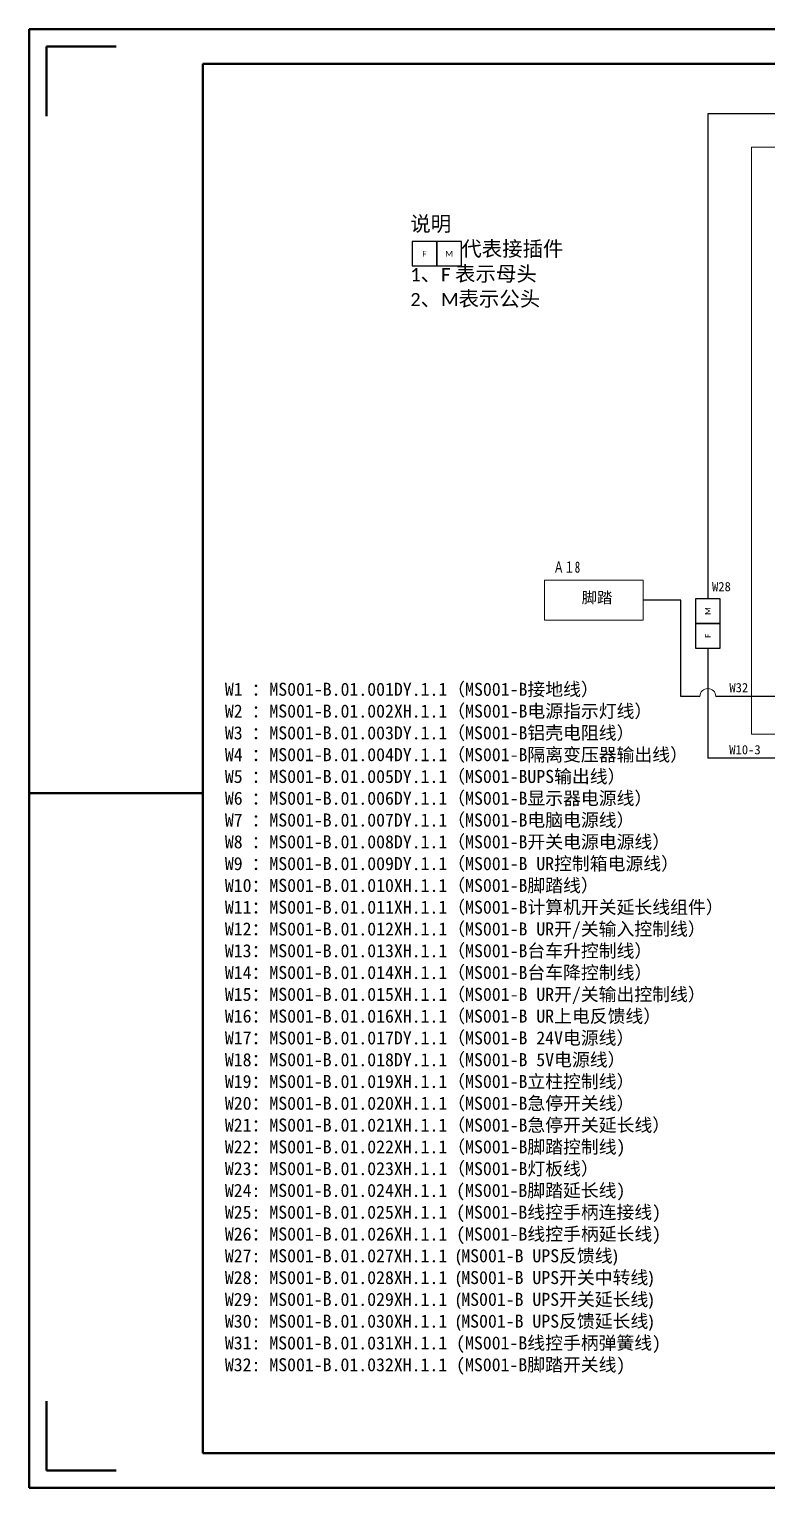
# Model space of a CAD drawing. Header units: millimetres. Extents: x 17657 to 19841, y 2169 to 2573.
# Drawn here: x 17657.2 to 17857.1, y 2169.2 to 2564.1 of the extents above; entities that cross this region are included whole.
import ezdxf

# ---------------------------------------------------------------- set-up
doc = ezdxf.new("R2010")
doc.units = ezdxf.units.MM
doc.layers.add('总内框线', color=7, linetype='Continuous', lineweight=50)
doc.layers.add('连接线', color=7, linetype='Continuous', lineweight=18)
doc.layers.add('线缆编号', color=10, linetype='Continuous')
doc.styles.add('HORIZONTALGBCBIG', font='txt.shx', dxfattribs={"bigfont": 'gbcbig.shx'})
doc.styles.get("Standard").update_dxf_attribs({"font": 'txt', "bigfont": 'gbcbig.shx'})

msp = doc.modelspace()

# ---------------------------------------------------------------- linework, layer by layer
for p, q in [((18031.01, 2541.2), (17840.92, 2541.2)), ((17840.92, 2541.2), (17840.92, 2409.93)), ((17840.92, 2396.56), (17840.92, 2366.74)), ((17880.15, 2366.74), (17840.92, 2366.74))]:
    msp.add_line(p, q)
at = {"color": 7, "linetype": 'Continuous'}
for points in [[(17760.87, 2500.01), (17767.55, 2500.01), (17767.55, 2506.63), (17760.87, 2506.63)], [(17767.55, 2500.01), (17774.24, 2500.01), (17774.24, 2506.63), (17767.55, 2506.63)], [(17844.23, 2403.25), (17844.23, 2409.93), (17837.61, 2409.93), (17837.61, 2403.25)], [(17844.23, 2396.56), (17844.23, 2403.25), (17837.61, 2403.25), (17837.61, 2396.56)]]:
    msp.add_lwpolyline(points, close=True, dxfattribs=at)
at = {"layer": '总内框线', "color": 4}
for p, q in [((17657.24, 2564.13), (18215.83, 2564.13)), ((17657.24, 2169.17), (17657.24, 2564.13)), ((18215.83, 2169.17), (17657.24, 2169.17))]:
    msp.add_line(p, q, dxfattribs=at)
at = {"layer": '总内框线'}
for p, q in [((17661.94, 2559.43), (17680.75, 2559.43)), ((17661.94, 2559.43), (17661.94, 2540.62)), ((17704.26, 2554.73), (18206.43, 2554.73)), ((17704.26, 2178.58), (17704.26, 2554.73)), ((17657.24, 2357.25), (17704.26, 2357.25)), ((17661.94, 2173.87), (17661.94, 2192.68)), ((18206.43, 2178.58), (17704.26, 2178.58)), ((17661.94, 2173.87), (17680.75, 2173.87))]:
    msp.add_line(p, q, dxfattribs=at)
at = {"layer": '线缆编号', "color": 0}
for p, q in [((17833.63, 2409.51), (17823.45, 2409.51)), ((17833.63, 2383.47), (17833.63, 2409.51)), ((17838.79, 2383.47), (17833.63, 2383.47)), ((17860.07, 2383.47), (17843.05, 2383.47))]:
    msp.add_line(p, q, dxfattribs=at)
at = {"layer": '连接线', "color": 5}
msp.add_lwpolyline([(17852.71, 2532.17), (17893.3, 2532.17), (17893.3, 2373.26), (17852.71, 2373.26)], close=True, dxfattribs=at)
at = {"layer": '连接线', "color": 3}
msp.add_lwpolyline([(17796.72, 2414.91), (17823.45, 2414.91), (17823.45, 2404.11), (17796.72, 2404.11)], close=True, dxfattribs=at)
at = {"layer": '连接线'}
msp.add_arc((17840.92, 2383.47), 2.13, 0, 180, dxfattribs=at)

# ---------------------------------------------------------------- texts
at = {"style": 'HORIZONTALGBCBIG'}
for s, insert, char_height, width, attachment_point in [('{\\fSimHei|b1|i0|c134|p49;\\C7;说明\\P     代表接插件\\P\\fCalibri|b0|i0|c0|p34;\\H0.87273x;1\\fSimHei|b0|i0|c134|p49;\\H1.1458x;、\\fCalibri|b0|i0|c0|p34;\\H0.87273x;F \\fSimHei|b0|i0|c134|p49;\\H1.1458x;表示母头\\P\\fCalibri|b0|i0|c0|p34;\\H0.87273x;2\\fSimHei|b0|i0|c134|p49;\\H1.1458x;、\\fCalibri|b0|i0|c0|p34;\\H0.87273x;M\\fSimHei|b0|i0|c134|p49;\\H1.1458x;表示公头}', (17760.39, 2513.47), 4.05521, 63.886, 1), ('\\C7;\\fCalibri|b0|i0|;\\H1.5874757766724;F', (17764.21, 2503.32), 2.6543, 6.6881, 5), ('\\C7;\\fCalibri|b0|i0|;\\H1.5874757766724;M', (17770.9, 2503.32), 2.6543, 6.6881, 5), ('{\\fFangSong|b0|i0|c134|p49;\\C0;W1 ：\\fSimSun|b0|i0|c134|p54;\\C6;MS001-B.01.001DY.1.1\\fFangSong|b0|i0|c134|p49;\\C0;（MS001-B接地线）\\PW2 ：\\fSimSun|b0|i0|c134|p54;\\C6;MS001-B.01.002XH.1.1\\fFangSong|b0|i0|c134|p49;\\C0;（MS001-B电源指示灯线）\\PW3 ：\\fSimSun|b0|i0|c134|p54;\\C6;MS001-B.01.003DY.1.1\\fFangSong|b0|i0|c134|p49;\\C0;（MS001-B铝壳电阻线）\\PW4 ：\\fSimSun|b0|i0|c134|p54;\\C6;MS001-B.01.004DY.1.1\\fFangSong|b0|i0|c134|p49;\\C0;（MS001-B隔离变压器输出线）\\PW5 ：\\fSimSun|b0|i0|c134|p54;\\C6;MS001-B.01.005DY.1.1\\fFangSong|b0|i0|c134|p49;\\C0;（MS001-BUPS输出线）\\PW6 ：\\fSimSun|b0|i0|c134|p54;\\C6;MS001-B.01.006DY.1.1\\fFangSong|b0|i0|c134|p49;\\C0;（MS001-B显示器电源线）\\PW7 ：\\fSimSun|b0|i0|c134|p54;\\C6;MS001-B.01.007DY.1.1\\fFangSong|b0|i0|c134|p49;\\C0;（MS001-B电脑电源线）\\PW8 ：\\fSimSun|b0|i0|c134|p54;\\C6;MS001-B.01.008DY.1.1\\fFangSong|b0|i0|c134|p49;\\C0;（MS001-B开关电源电源线）\\PW9 ：\\fSimSun|b0|i0|c134|p54;\\C6;MS001-B.01.009DY.1.1\\fFangSong|b0|i0|c134|p49;\\C0;（MS001-B UR控制箱电源线）\\PW10：\\fSimSun|b0|i0|c134|p54;\\C6;MS001-B.01.010XH.1.1\\fFangSong|b0|i0|c134|p49;\\C0;（MS001-B脚踏线）\\PW11：\\fSimSun|b0|i0|c134|p54;\\C6;MS001-B.01.011XH.1.1\\fFangSong|b0|i0|c134|p49;\\C0;（MS001-B计算机开关延长线组件）\\PW12：\\fSimSun|b0|i0|c134|p54;\\C6;MS001-B.01.012XH.1.1\\fFangSong|b0|i0|c134|p49;\\C0;（MS001-B UR开/关输入控制线）\\PW13：\\fSimSun|b0|i0|c134|p54;\\C6;MS001-B.01.013XH.1.1\\fFangSong|b0|i0|c134|p49;\\C0;（MS001-B台车升控制线）\\PW14：\\fSimSun|b0|i0|c134|p54;\\C6;MS001-B.01.014XH.1.1\\fFangSong|b0|i0|c134|p49;\\C0;（MS001-B台车降控制线）\\PW15：\\fSimSun|b0|i0|c134|p54;\\C6;MS001-B.01.015XH.1.1\\fFangSong|b0|i0|c134|p49;\\C0;（MS001-B UR开/关输出控制线）\\PW16：\\fSimSun|b0|i0|c134|p54;\\C6;MS001-B.01.016XH.1.1\\fFangSong|b0|i0|c134|p49;\\C0;（MS001-B UR上电反馈线）\\PW17：\\fSimSun|b0|i0|c134|p54;\\C6;MS001-B.01.017DY.1.1\\fFangSong|b0|i0|c134|p49;\\C0;（MS001-B 24V电源线）\\PW18：\\fSimSun|b0|i0|c134|p54;\\C6;MS001-B.01.018DY.1.1\\fFangSong|b0|i0|c134|p49;\\C0;（MS001-B 5V电源线）\\PW19：\\fSimSun|b0|i0|c134|p54;\\C6;MS001-B.01.019XH.1.1\\fFangSong|b0|i0|c134|p49;\\C0;（MS001-B立柱控制线）\\PW20：\\fSimSun|b0|i0|c134|p54;\\C6;MS001-B.01.020XH.1.1\\fFangSong|b0|i0|c134|p49;\\C0;（MS001-B急停开关线）\\PW21：\\fSimSun|b0|i0|c134|p54;\\C6;MS001-B.01.021XH.1.1\\fFangSong|b0|i0|c134|p49;\\C0;（MS001-B急停开关延长线）\\PW22：\\fSimSun|b0|i0|c134|p54;\\C6;MS001-B.01.022XH.1.1\\fFangSong|b0|i0|c134|p49;\\C0;（MS001-B脚踏控制线)\\PW23：\\fSimSun|b0|i0|c134|p54;\\C6;MS001-B.01.023XH.1.1\\fFangSong|b0|i0|c134|p49;\\C0;（MS001-B灯板线）\\PW24: \\fSimSun|b0|i0|c134|p54;\\C6;MS001-B.01.024XH.1.1 \\fFangSong|b0|i0|c134|p49;\\C0;(MS001-B脚踏延长线)\\PW25: \\fSimSun|b0|i0|c134|p54;\\C6;MS001-B.01.025XH.1.1 \\fFangSong|b0|i0|c134|p49;\\C0;(MS001-B线控手柄连接线)\\PW26：\\fSimSun|b0|i0|c134|p54;\\C6;MS001-B.01.026XH.1.1 \\fFangSong|b0|i0|c134|p49;\\C0;(MS001-B线控手柄延长线)\\PW27: \\fSimSun|b0|i0|c134|p54;\\C6;MS001-B.01.027XH.1.1 \\fYu Gothic Medium|b0|i0|c128|p34;\\C256;(\\fFangSong|b0|i0|c134|p49;\\C0;MS001-B\\C256; UPS反馈线\\fYu Gothic Medium|b0|i0|c128|p34;)\\P\\fFangSong|b0|i0|c134|p49;\\C0;W28: \\fSimSun|b0|i0|c134|p54;\\C6;MS001-B.01.028XH.1.1 \\fYu Gothic Medium|b0|i0|c128|p34;\\C256;(\\fFangSong|b0|i0|c134|p49;\\C0;MS001-B\\C256; UPS开关中转线\\fYu Gothic Medium|b0|i0|c128|p34;)\\P\\fFangSong|b0|i0|c134|p49;\\C0;W29: \\fSimSun|b0|i0|c134|p54;\\C6;MS001-B.01.029XH.1.1 \\fYu Gothic Medium|b0|i0|c128|p34;\\C256;(\\fFangSong|b0|i0|c134|p49;\\C0;MS001-B\\C256; UPS开关延长线\\fYu Gothic Medium|b0|i0|c128|p34;)\\P\\fFangSong|b0|i0|c134|p49;\\C0;W30: \\fSimSun|b0|i0|c134|p54;\\C6;MS001-B.01.030XH.1.1 \\fYu Gothic Medium|b0|i0|c128|p34;\\C256;(\\fFangSong|b0|i0|c134|p49;\\C0;MS001-B\\C256; UPS反馈延长线\\fYu Gothic Medium|b0|i0|c128|p34;)\\P\\fFangSong|b0|i0|c134|p49;W31:\\fYu Gothic Medium|b0|i0|c128|p34;  \\fSimSun|b0|i0|c134|p54;\\C6;MS001-B.01.031XH.1.1 \\fFangSong|b0|i0|c134|p49;\\C256;(\\C0;MS001-B\\C256;线控手柄弹簧线)\\PW32:\\fYu Gothic Medium|b0|i0|c128|p34;  \\fSimSun|b0|i0|c134|p54;\\C6;MS001-B.01.032XH.1.1 \\fFangSong|b0|i0|c134|p49;\\C256;(\\C0;MS001-B\\C256;脚踏开关线)}', (17710.2, 2293.48), 3.53909, 149.4698, 4)]:
    msp.add_mtext(s, dxfattribs=dict(at, insert=insert, char_height=char_height, width=width, attachment_point=attachment_point))
at = {"char_height": 2.6543, "width": 6.6881, "attachment_point": 5, "rotation": 90, "style": 'HORIZONTALGBCBIG'}
for s, insert in [('{\\fCalibri|b0|i0|c0|p34;\\H0.59808x;\\C7;M}', (17840.92, 2406.59)), ('{\\fCalibri|b0|i0|c0|p34;\\H0.59808x;\\C7;F}', (17840.92, 2399.9))]:
    msp.add_mtext(s, dxfattribs=dict(at, insert=insert))
at = {"layer": '连接线', "attachment_point": 1}
for s, width, insert, char_height in [('\\pi7.366;{\\fFangSong|b0|i0|c134|p49;\\W0.7;Ａ１8}', 21.8018, (17791.75, 2420), 3.0317), ('{\\fFangSong|b0|i0|c134|p49;\\C116;\\c3434259;W28}', 21.8018, (17842.04, 2414.45), 2.5), ('{\\fFangSong|b0|i0|c134|p49;脚踏}', 31.8156, (17806.79, 2411.75), 3.0317), ('{\\fFangSong|b0|i0|c134|p49;\\C116;\\c3434259;W32}', 21.8018, (17846.74, 2387.1), 2.5), ('{\\fFangSong|b0|i0|c134|p49;\\C116;\\c3434259;W10-3}', 21.8018, (17846.71, 2370.29), 2.5)]:
    msp.add_mtext_dynamic_manual_height_columns(s, width=width, gutter_width=1, heights=[0], dxfattribs=dict(at, insert=insert, char_height=char_height))

doc.saveas('drawing.dxf')
